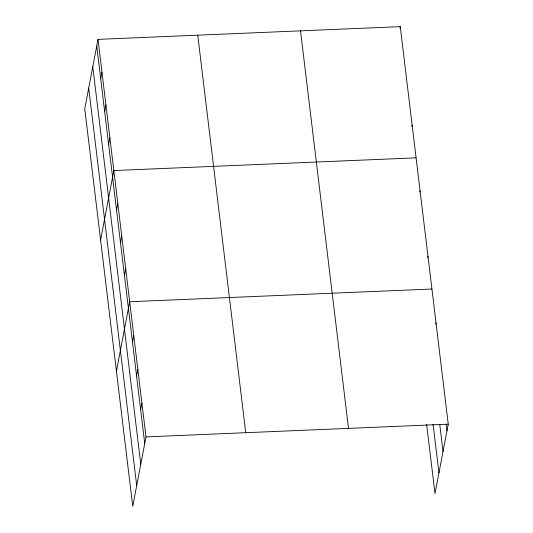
<?xml version="1.0" encoding="UTF-8"?>
<svg xmlns="http://www.w3.org/2000/svg" width="533" height="533" viewBox="0 0 533 533"><rect width="100%" height="100%" fill="white"/><g stroke="black" fill="none" stroke-linecap="round" stroke-linejoin="round"><path stroke-width="0.8" d="M98.005 39.375L84.754 108.825L132.744 506.35L145.995 436.9L98.005 39.375L400.256 26.65L448.246 424.175L434.995 493.625L426.64 424.401M100.697 78.804L101.963 72.168M104.655 111.604L105.92 104.968M108.619 144.396L109.885 137.761M100.59 240.01L113.842 170.56L416.093 157.835M116.534 209.989L117.8 203.353M120.491 242.788L121.757 236.152M124.449 275.581L125.715 268.945M116.427 371.188L129.679 301.738L431.93 289.019M132.49 342.166L133.756 335.53M136.568 375.958L137.834 369.322M140.645 409.744L141.911 403.108M399.977 28.122L400.256 26.65M411.849 126.514L412.129 125.035M419.771 192.107L420.051 190.627M427.686 257.699L427.966 256.22M435.728 324.284L436.007 322.805M145.995 436.9L448.246 424.175M446.181 424.221L446.98 430.811M439.738 424.348L443.023 451.544M433.082 424.275L438.952 472.898M300.512 30.847L348.502 428.379M197.75 35.171L245.733 432.703M96.739 46.011L144.729 443.536M92.782 66.738L140.772 464.263M88.711 88.092L136.701 485.623"/></g></svg>
